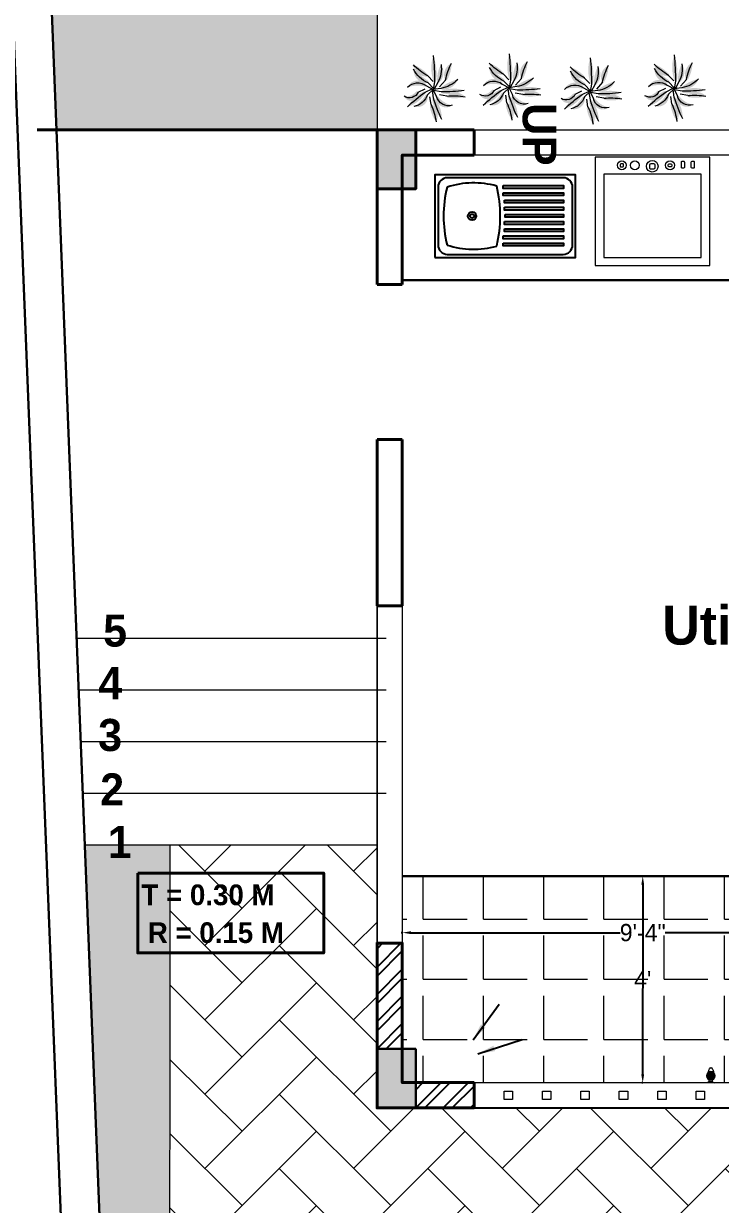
# Model space of a CAD drawing. Header units: feet. Extents: x 3576 to 8206, y -9151 to -6616.
# Drawn here: x 4944.6 to 5106.2, y -8695.8 to -8421.8 of the extents above; entities that cross this region are included whole.
import ezdxf

# ---------------------------------------------------------------- set-up
doc = ezdxf.new("R2010")
doc.units = ezdxf.units.FT
doc.header["$PDMODE"] = 2
doc.layers.get('0').update_dxf_attribs({"linetype": 'CONTINUOUS', "lineweight": 40})
doc.layers.get('Defpoints').update_dxf_attribs({"color": 90, "linetype": 'CONTINUOUS'})
for name, color, linetype, lineweight in [('A-GFLR-DIMS', 30, 'CONTINUOUS', 0), ('A-GFLR-MBND', 12, 'CONTINUOUS', 5), ('COLUMN', 254, 'CONTINUOUS', 30), ('FURNITURE', 14, 'CONTINUOUS', 0), ('GRANITE', 47, 'CONTINUOUS', 5), ('H2', 7, 'CONTINUOUS', 5), ('Landscape', 114, 'CONTINUOUS', 5), ('SANITARY WARE', 253, 'CONTINUOUS', 20), ('SHRUBBS', 212, 'CONTINUOUS', 30), ('STAIR', 184, 'CONTINUOUS', 9), ('text', 47, 'CONTINUOUS', 25), ('Wall1', 7, 'CONTINUOUS', 40), ('WINDOW', 180, 'CONTINUOUS', 9)]:
    doc.layers.add(name, color=color, linetype=linetype, lineweight=lineweight)
doc.layers.add('h12', color=7, linetype='CONTINUOUS', lineweight=5, true_color=0x81cdee)
doc.layers.add('WALL', color=7, linetype='CONTINUOUS', lineweight=40, true_color=0x0b0b0a)
doc.layers.add('sanitary', color=252, linetype='CONTINUOUS')
doc.layers.add('WILD TREE', color=42, linetype='CONTINUOUS')
doc.styles.add('ROMANS', font='sanss___.ttf')
doc.styles.get("Standard").update_dxf_attribs({"font": 'GOTHIC.TTF'})
doc.dimstyles.new('dinesh', dxfattribs={"dimtxt": 4, "dimasz": 2, "dimexe": 0.2, "dimexo": 0.1, "dimgap": 0, "dimtad": 0, "dimtih": 1, "dimtoh": 1, "dimdec": 0, "dimzin": 0, "dimdsep": 46, "dimlunit": 4, "dimtxsty": 'Standard', "dimcen": 0, "dimclrd": 251, "dimclre": 251, "dimclrt": 256, "dimadec": 0, "dimazin": 0, "dimtfac": 0.5, "dimtdec": 0, "dimtofl": 0, "dimtmove": 0, "dimatfit": 2, "dimfxl": 0, "dimtolj": 1, "dimtzin": 0, "dimarcsym": 0})
doc.dimstyles.new('feet', dxfattribs={"dimscale": 0.8, "dimtxt": 6, "dimasz": 0.1, "dimexe": 2.1, "dimexo": 1, "dimgap": 0.25, "dimtad": 1, "dimdec": 0, "dimrnd": 0.05, "dimzin": 1, "dimdsep": 46, "dimlunit": 4, "dimtxsty": 'ROMANS', "dimcen": 0.18, "dimclrd": 205, "dimclre": 195, "dimclrt": 195, "dimadec": 0, "dimazin": 0, "dimtfac": 1, "dimtdec": 0, "dimtofl": 0, "dimtmove": 1, "dimatfit": 3, "dimfxl": 0, "dimarcsym": 0})

# ---------------------------------------------------------------- blocks, each defined once
blk = doc.blocks.new('A$C31557AA3')
at = {"layer": 'SHRUBBS', "lineweight": 5}
h = blk.add_hatch(color=36, dxfattribs=at)
h.dxf.hatch_style = 1
h.set_gradient(color1=(122, 60, 31), color2=(76, 76, 0), tint=0.6800000071525574)
edge = h.paths.add_edge_path()
edge.add_arc((0.579141562777238, 0.4779328771519147), 0.1851927739534588, 109.2945789499972, 183.9523917202077)
edge.add_arc((0.4116897058436564, 0.4639838981329662), 0.0173409412106253, 176.0846161663011, 260.555518417618)
edge.add_arc((0.4105045129628877, 0.4666428292855757), 0.0198344305652022, 265.1982268544253, 344.0651575452608)
edge.add_line((0.4295767962683783, 0.4611974050264111), (0.4328475013842025, 0.4650974160608712))
edge.add_arc((-0.0261070408167825, 0.7863784860746251), 0.5602328067474116, -34.99310021363153, -13.8021519127164)
edge = h.paths.add_edge_path()
edge.add_arc((0.3115833796026663, 0.5380007640156351), 0.0169902764618922, -166.99833121277027, -19.47800631802221, ccw=False)
edge.add_line((0.2950286741512116, 0.5341783012407575), (0.2944709172417674, 0.5373613560875583))
edge.add_arc((0.7327996943625692, 0.612527964925846), 0.4447270353109417, 163.0809589643165, 189.7306937520154, ccw=False)
edge.add_line((0.3073218137776337, 0.7419524953264159), (0.3094791071760028, 0.7399403877793418))
edge.add_arc((0.2010824974105958, 0.6258848324578992), 0.1573483228646495, -36.47962892474982, 46.4572291639405, ccw=False)
at = {"layer": 'SHRUBBS', "lineweight": 13}
h = blk.add_hatch(color=22, dxfattribs=at)
h.dxf.hatch_style = 1
h.set_gradient(color1=(192, 59, 22), color2=(238, 137, 109), one_color=1, tint=0.6800000071525574)
edge = h.paths.add_edge_path()
edge.add_arc((0.0136466559874577, 0.6020042794162066), 0.3925036779477421, -20.72215900740838, 19.4839345886391, ccw=False)
edge.add_arc((0.3643894999424617, 0.4693145627380491), 0.0175008732945478, -91.99401629788042, -20.722159007510925, ccw=False)
edge.add_arc((0.3643552379570565, 0.4683304812386952), 0.0165161955396416, 191.7575161255985, 268.00598370211685, ccw=False)
edge.add_line((0.3481855728433629, 0.464964973072796), (0.3468232670998645, 0.4730006411933802))
edge.add_arc((0.7859565930542091, 0.5433146367576285), 0.4447270353103347, 154.7642914597134, 189.0969765240837, ccw=False)
at = {"layer": 'SHRUBBS', "lineweight": 5}
h = blk.add_hatch(color=24, dxfattribs=at)
h.dxf.hatch_style = 1
h.set_gradient(color1=(170, 46, 24), color2=(76, 76, 0), rotation=74.99999999999999, tint=0.6800000071525574)
h.paths.add_polyline_path([(0.2610028326082556, 0.3928971731344575, 0.0313224074340478), (0.2185707569888677, 0.4176584869613295, 0.1003299876653387)], flags=17)
edge = h.paths.add_edge_path()
edge.add_arc((0.2967812477036773, 0.4024010107205527), 0.0169902764597991, -112.99833155542018, 34.52199364849861, ccw=False)
edge.add_line((0.2901430732357539, 0.3867611854684867), (0.282506546250886, 0.3876659234284148))
edge.add_arc((0.3008654024437192, 0.5099448164789635), 0.1236494047150414, 142.3265140285391, 261.461434014105, ccw=False)
edge.add_line((0.2029961027155593, 0.5855144893452007), (0.2047552502629628, 0.5774235175910007))
edge.add_arc((0.4901908530126208, 0.6437199487614294), 0.2930336159948017, 193.075906881483, 232.2472982687204)
edge = h.paths.add_edge_path()
edge.add_arc((0.2775387453947928, 0.359681817978128), 0.0169902764597863, -94.99833155594507, 52.52199364834132, ccw=False)
edge.add_line((0.2760584381025524, 0.342756151536264), (0.2702259977259018, 0.3436000062108633))
edge.add_arc((0.3368221650082432, 0.7833125108416823), 0.4447270356357955, 226.7642914708024, 261.38778336047193, ccw=False)
edge.add_line((0.0321835723016477, 0.4593102514990335), (0.0342738033768626, 0.4593588291286892))
edge.add_arc((0.0423481023692318, 0.0669382093828119), 0.3925036778247499, 51.27784096535328, 91.17873007500259, ccw=False)
h = blk.add_hatch(color=52, dxfattribs=at)
h.dxf.hatch_style = 1
h.set_gradient(color1=(214, 214, 0), color2=(114, 153, 0), rotation=269.99999999999994, tint=0.6800000071525574)
edge = h.paths.add_edge_path()
edge.add_arc((0.5737896106027734, 0.6442614034521342), 0.1573483228630157, -108.47962890263119, -24.468562096676408, ccw=False)
edge.add_line((0.5239153113022041, 0.4950265248979237), (0.5227489311859871, 0.495096814286285))
edge.add_arc((0.5243535451457149, 0.5120111486986616), 0.0169902764713724, 121.0016684639736, 264.5807337431716, ccw=False)
edge.add_line((0.5156024817712535, 0.5265744032934097), (0.5206183247222782, 0.5292169239982627))
edge.add_arc((0.7253961247703842, 0.1344407994114647), 0.4447270353107626, 91.08095896306548, 117.41661874000559, ccw=False)
at = {"layer": 'SHRUBBS', "lineweight": 13}
h = blk.add_hatch(color=22, dxfattribs=at)
h.dxf.hatch_style = 1
h.set_gradient(color1=(192, 59, 22), color2=(238, 137, 109), one_color=1, tint=0.6800000071525574)
edge = h.paths.add_edge_path()
edge.add_arc((0.6033160772339273, 0.3080568656674245), 0.1717382616055714, 55.47516335396125, 132.7674658130364)
edge.add_arc((0.5030147715620786, 0.4164958714975456), 0.0240244507925832, 132.7674658129801, 182.9960336030007)
edge.add_arc((0.4925884353953053, 0.4159501741334566), 0.0135838439387727, 182.9960336028882, 280.2877910844639)
edge.add_line((0.4950144088474815, 0.4025847160806393), (0.5001000764733305, 0.4023759510864693))
edge.add_arc((0.5136554940287965, 0.7946454854214835), 0.3925036775783322, 268.020852455672, 298.4516715481307)
edge = h.paths.add_edge_path()
edge.add_arc((0.5049948428484186, 0.3736983278585626), 0.0169902764596091, 103.0016686934851, 189.6384661346254, ccw=False)
edge.add_line((0.5011723801011386, 0.3902530333141101), (0.5110515022180095, 0.3914655007020826))
edge.add_arc((0.5839756996354879, -0.2435706507465341), 0.6392095526630307, 69.39934495704102, 96.55084987394491, ccw=False)
edge.add_line((0.8088830829007918, 0.3547649751094184), (0.7956508867129628, 0.350805998899915))
edge.add_arc((0.658596491319031, 0.8329793720977534), 0.5012734474493717, -108.5253818962774, -74.13257184488191, ccw=False)
edge.add_arc((0.5044765900144625, 0.3730407651314636), 0.0161997765949089, 187.6454007284559, 251.474618103645, ccw=False)
edge.add_arc((0.4883318894532921, 0.3708735800865952), 8.97306790426e-05, 7.64540073175379, 192.8431350672432)
at = {"layer": 'SHRUBBS', "lineweight": 5}
h = blk.add_hatch(color=52, dxfattribs=at)
h.dxf.hatch_style = 1
h.set_gradient(color1=(214, 214, 0), color2=(114, 153, 0), rotation=89.99999999999996, tint=0.6800000071525574)
edge = h.paths.add_edge_path()
edge.add_arc((0.1952865735589455, 0.330514697737982), 0.0169902764597863, -90, 52.52199364834132, ccw=False)
edge.add_line((0.1952865735589455, 0.3135244212781743), (0.1855009758762378, 0.3148145277045842))
edge.add_arc((0.2545699930755632, 0.7541453902657054), 0.4447270353099622, 235.08095895885782, 261.0654249922602, ccw=False)
edge.add_line((5.42040937e-08, 0.3894862588037995), (0.005421113432277001, 0.3924185440076826))
edge.add_arc((0.0775572070999431, 0.2525797843657926), 0.1573483228630552, 35.520371079800725, 117.2870336174411, ccw=False)
h = blk.add_hatch(color=32, dxfattribs=at)
h.dxf.hatch_style = 1
h.set_gradient(color1=(183, 112, 31), color2=(114, 153, 0), rotation=134.99999999999994, tint=0.6800000071525574)
edge = h.paths.add_edge_path()
edge.add_arc((0.3196754922144009, 0.2745344055263956), 0.0169902764616699, -40.998331386390475, 106.5219936122142, ccw=False)
edge.add_line((0.3324985412461103, 0.2633881546870498), (0.3202080629342276, 0.2559361491459811))
edge.add_arc((0.5382236238809242, -0.0897723172832059), 0.4087115469077574, 122.2369303558512, 149.2091368645212)
edge.add_line((0.1871234269441686, 0.1194495273857967), (0.1846678678267892, 0.1277973257940062))
edge.add_arc((0.3109845950881436, 0.160419152959264), 0.1304611022244556, 88.30489722435192, 194.4804838987625, ccw=False)
edge = h.paths.add_edge_path()
edge.add_arc((0.3566798594764009, 0.1557931419332021), 0.0169902764631247, -22.998331491847694, 124.5219936404493, ccw=False)
edge.add_line((0.3723196847388408, 0.1491549674813655), (0.3685290897119273, 0.1460710412113428))
edge.add_arc((0.471346433526719, 0.0235650948579576), 0.1599347150591971, 130.0062157108557, 188.4730908819397)
edge.add_line((0.3131573781538179, -4.698774489e-07), (0.3092693441390395, 0.0016140130953204))
edge.add_arc((0.3449039692322628, 0.0819412466143206), 0.08787656655984899, 88.59993373863892, 246.0770533524228, ccw=False)
at = {"layer": 'SHRUBBS', "lineweight": 13}
h = blk.add_hatch(color=22, dxfattribs=at)
h.dxf.hatch_style = 1
h.set_gradient(color1=(192, 59, 22), color2=(238, 137, 109), one_color=1, tint=0.6800000071525574)
edge = h.paths.add_edge_path()
edge.add_arc((0.4483585709471926, 0.2567951719574353), 0.0169902764666922, 31.00166846180659, 178.5219936935231)
edge.add_line((0.4313739471510873, 0.2572334058207843), (0.433013164622281, 0.2498810142874674))
edge.add_arc((0.0305199788132029, 0.1640039888200704), 0.4115527039467282, -17.363422940706528, 12.044183470344876, ccw=False)
edge.add_line((0.4233186535384448, 0.0411836759237474), (0.4271101304162245, 0.0429447352545367))
edge.add_arc((0.3673014323839823, 0.1667480497858662), 0.1374930581857018, -64.21506815826233, 45.93642221150992)
edge = h.paths.add_edge_path()
edge.add_arc((0.7102392108008077, 0.2706050550957286), 0.1573483228630286, 180.634028951228, 264.6450957571964, ccw=False)
edge.add_line((0.5529005218038776, 0.2688638909661734), (0.5525850130310915, 0.2699889853568607))
edge.add_arc((0.569092294990668, 0.2740113151398305), 0.0169902764714342, 50.11532631791101, 193.6943915969288, ccw=False)
edge.add_line((0.5799872145644827, 0.287048577968136), (0.5841264588139837, 0.2831745292812968))
edge.add_arc((0.2781670787789778, -0.0395807862516904), 0.444727035310662, 20.19461681694679, 46.53027659388579, ccw=False)
at = {"layer": 'SHRUBBS', "lineweight": 5}
h = blk.add_hatch(color=22, dxfattribs=at)
h.dxf.hatch_style = 1
h.set_gradient(color1=(198, 62, 16), color2=(114, 153, 0), rotation=164.99999999999997, tint=0.6800000071525574)
edge = h.paths.add_edge_path()
edge.add_arc((0.4890357937997864, 0.2800452658189272), 0.0169902764598171, 49.00166838384447, 196.5219936374178)
edge.add_line((0.4727470349522777, 0.2752135136121865), (0.4728515264377508, 0.2684196487905694))
edge.add_arc((0.6308309886196639, 0.2742471517743752), 0.1580869073083283, 182.1125531289479, 216.7663757932914)
edge.add_arc((0.6308309886193797, 0.2742471517743468), 0.1580869073080549, 216.7663757933417, 242.3929153040779)
edge.add_arc((0.6308309887808149, 0.2742471520830918), 0.1580869076564862, 242.3929153040792, 274.6797549426552)
edge.add_line((0.6437287223648414, 0.1166872623878135), (0.630091170819469, 0.1310801372772232))
edge.add_arc((1.644924287870765, 1.078998480115585), 1.388681187369328, 214.478599328099, 223.0474095241305, ccw=False)
h = blk.add_hatch(color=20, dxfattribs=at)
h.dxf.hatch_style = 1
h.set_gradient(color1=(243, 80, 43), color2=(246, 127, 101), rotation=134.99999999999994, one_color=1, tint=0.6800000071525574)
edge = h.paths.add_edge_path()
edge.add_arc((0.3543575986366534, 0.2430327417938827), 0.0169902764597886, -22.998331555601112, 124.5219936486904, ccw=False)
edge.add_line((0.3699974238886909, 0.2363945673259025), (0.3679442888963251, 0.2322133973746929))
edge.add_arc((-0.0302195476253928, 0.4303237073624473), 0.444727034974409, -61.23570855855792, -26.45309048474428, ccw=False)
edge.add_line((0.1837864096099508, 0.0404729847712133), (0.1856472510569915, 0.0465667070395739))
edge.add_arc((0.5600954095842497, -0.0711096018828812), 0.3925036778249076, 123.27784100041609, 162.5538418235388, ccw=False)
at = {"layer": 'SHRUBBS', "color": 52, "lineweight": 13, "true_color": 0xd8c603}
for p, q in [((0.3143961894590177, 0.5214267436349475), (0.3310583872076904, 0.4292309329616728)), ((0.3675530881512827, 0.4522134154667016), (0.384215285899927, 0.3600176047724517)), ((0.4088683923272356, 0.4470556490686591), (0.3962250117756412, 0.3542233202517764)), ((0.5094599210991362, 0.5042143535921185), (0.4269253968292618, 0.4306024449183498)), ((0.2119186096995804, 0.3280681849275595), (0.3047509384955163, 0.3154248043549899)), ((0.2941707815354562, 0.3572353051467587), (0.3870031103313636, 0.3445919245951643)), ((0.3118432400150937, 0.3949346569650629), (0.3962250117756412, 0.3542233202517764)), ((0.3314308282322145, 0.2865519812637842), (0.3962250117756412, 0.3542233202517764)), ((0.3618239524130615, 0.2580947341052706), (0.402535289105373, 0.3424765058657897)), ((0.4884208224489158, 0.3708855180213959), (0.3962250117756412, 0.3542233202517764)), ((0.4405617758337145, 0.2716887960028771), (0.3962250117756412, 0.3542233202517764)), ((0.4805590186741995, 0.411772544747663), (0.3980244944252718, 0.3674357806895614)), ((0.4770182180832025, 0.2918006018134633), (0.4093468790742349, 0.3565947853778368)), ((0.5607056260489574, 0.2875326815997141), (0.4930342870609651, 0.3523268651431124)), ((0.3641462132529227, 0.170855134269658), (0.4048575499662094, 0.2552369060302055))]:
    blk.add_line(p, q, dxfattribs=at)
for centre, radius, start, end in [((-0.4679225979900254, 0.606706625130471), 0.7869532027903953, 353.7788021114562, 9.895987881097843), ((2.204696740639291, 0.4875261231190394), 1.837483003246301, 172.3252505454634, 181.1011768119209), ((0.3480150833547952, 0.541966938144043), 0.1514162935791963, 163.2855850846461, 256.178961526799), ((0.7724435565209831, 0.3859860219717745), 0.3686684138535741, 133.6544040140556, 170.465050233142), ((0.3488161077474956, 1.274596666880397), 0.786953202790379, 281.7788021121113, 297.8959878816747), ((0.8282950105409836, 2.115374974003514), 1.837483003246361, 244.3252505455228, 253.1011768120599), ((0.6454281718361871, 0.11124904991172), 0.3427771996768856, 80.72900210783877, 118.7494604234067), ((-0.1109371776498165, -0.3896082630423052), 0.7869532027903811, 65.77880211160611, 81.89598788148295), ((0.7961728830271113, 0.4287284811381086), 0.3472879846787989, 203.2209285534538, 243.9627082511878), ((0.5036322999474409, -2.520038314109683), 2.890963851762693, 83.93896133858978, 90.3014764370095), ((-1.145212772338765, 1.309372098772313), 1.837483003246326, 316.3252505457846, 325.1011768114424), ((0.4108439302732167, 0.07210972962479902), 0.228674266282973, 110.3207980196044, 168.0523157941224), ((0.410595573162084, 0.0639569834531244), 0.1165536686809947, 113.4858991101693, 213.2804929652318), ((0.3000969527041377, 0.1662988780117303), 0.1756058124038795, 314.5631437668294, 36.88067794008187), ((1.243741076768742, 0.6783752540526679), 0.7869532027903438, 209.7788021115936, 225.895987881297)]:
    blk.add_arc(centre, radius, start, end, dxfattribs=at)
blk = doc.blocks.new('TAP')
h = blk.add_hatch()
h.set_pattern_fill('ANSI31', color=0, scale=0.25, angle=-90.00000000000001, style=0)
h.set_pattern_definition([(315, (-0.273875092248081, 9.080778394275633), (0.0220970869120796, 0.0220970869120796), [])])
h.paths.add_polyline_path([(3.912948516030518, 2.04037171883035, 1), (2.751221829274636, 2.04037171883035, 1)])
at = {"color": 0}
for p, q in [((4.229477889048616, 3.702356269982752), (2.332085172652576, 3.702356269982752)), ((2.957085172652576, 3.452356269982752), (2.332085172652576, 3.702356269982752)), ((2.853669523430444, 2.661045621042441), (2.721593708706945, 2.832394554643511)), ((2.940256885545896, 2.719038219941807), (2.832085172652576, 2.90639712261479)), ((3.707085172652576, 3.452356269982752), (2.957085172652576, 3.452356269982752)), ((2.957085172652576, 3.452356269982752), (2.957085172652576, 2.967396529717309)), ((3.147481548871065, 2.801974718033056), (3.096518178313484, 3.012229831508353)), ((3.250170755220462, 2.81973534033483), (3.227556709384924, 3.034893614198623)), ((3.473213217934783, 2.811215737515483), (3.512174321300213, 3.024022011637388)), ((3.574248371838157, 2.785673410273504), (3.641102167027524, 2.991428235125504)), ((3.707085172652576, 3.452356269982752), (4.229477889048614, 3.702356269982752)), ((3.707085172652576, 3.452356269982752), (3.707085172652576, 2.967396529717309)), ((3.774542565861167, 2.687170823269187), (3.89669141442721, 2.865732119957717)), ((3.856453771333069, 2.622742046908351), (4.001215779011435, 2.783516544307745)), ((2.550712020459226, 2.10015150922181), (2.334998977111247, 2.116654866778759)), ((2.565553374786505, 2.203303082195503), (2.353937571918771, 2.24828340964811)), ((2.565553374786504, 1.877440355465198), (2.353937571918771, 1.832460028012591)), ((2.593950647474863, 1.777170181888615), (2.390174456317863, 1.704508350101595)), ((2.642579910010057, 2.412796367713975), (2.452228759357443, 2.515611334164998)), ((2.698093686360316, 2.500993496015005), (2.523068178277629, 2.628156971122824)), ((2.698093686360316, 1.579749941645695), (2.523068178277629, 1.452586466537876)), ((2.764819439635371, 1.499698791403544), (2.608214855368975, 1.350435661100552)), ((2.7559262343507, 1.040371718830352), (2.7559262343507, 1.223034042092728)), ((2.940256885545896, 1.361705217718895), (2.832085172652576, 1.174346315045911)), ((3.033773630481953, 1.315714661929912), (2.951419008433803, 1.115659184353302)), ((3.19669635581965, 0.2023562699827526), (3.332085172652576, 0.2023562699827508)), ((3.250170755220462, 1.261008097325872), (3.227556709384924, 1.045849823462079)), ((3.467473989485502, 0.2023562699827526), (3.332085172652576, 0.2023562699827508)), ((3.354308597045118, 1.257030320897055), (3.360443799535594, 1.040773905566782)), ((3.574248371838158, 1.295070027387198), (3.641102167027525, 1.089315202535197)), ((3.671000931637339, 1.333792824000055), (3.764565126419271, 1.138728169754577)), ((3.856453771333067, 1.45800139075235), (4.001215779011433, 1.297226893352957)), ((3.908244110954453, 1.040371718830352), (3.908244110954453, 1.223034042092728)), ((3.929091652548083, 1.532729237086953), (4.093906740339654, 1.392584794752067)), ((3.999367010902557, 2.45128846788002), (4.183582959064694, 2.564729916759271)), ((4.047991076376953, 2.359113563150175), (4.245630630295178, 2.447108361906151)), ((4.047991076376953, 1.721629874510527), (4.245630630295176, 1.63363507575455)), ((4.083954529451292, 1.819441647054452), (4.29152248427527, 1.758449663882148)), ((4.108812364045333, 2.144354873518697), (4.323242800816982, 2.173061417494237)), ((4.115741746865936, 2.040371718830351), (4.332085172652576, 2.040371718830351))]:
    blk.add_line(p, q, dxfattribs=at)
for radius in [1, 0.6704503022824803, 0.580863343377941]:
    blk.add_circle((3.332085172652576, 2.04037171883035), radius, dxfattribs=at)
for centre, radius, start, end in [((2.951900405348343, 2.990299220221815), 0.2715107766301384, 267.5421631483702, 316.0828843481712), ((3.37113942849823, 3.062808748818188), 0.2715107766301384, 243.5421631483702, 292.0828843481712), ((3.78362561601563, 2.958529626380844), 0.2715107766301384, 219.5421631483702, 268.0828843481713), ((2.311166878346757, 1.972338259843596), 0.2715107766301384, 339.5421631483702, 28.08288434817122), ((2.371758201540156, 2.393464941285905), 0.2715107766301384, 315.5421631483702, 4.082884348171203), ((2.427101602990372, 1.562975181524663), 0.2715107766301384, 3.542163148370203, 52.08288434817124), ((2.598398782335538, 2.753538596814427), 0.2715107766301384, 291.5421631483702, 340.0828843481713), ((4.240396917555206, 1.286233805732183), 1.504693116575396, 189.4041157718065, 226.0818392410194), ((2.69951620834621, 1.236158301517274), 0.2715107766301384, 27.54216314837021, 76.08288434817125), ((3.081307734339248, 1.048397227412847), 0.2715107766301384, 51.54216314837019, 100.0828843481712), ((3.506460957658166, 1.03215755467985), 0.2715107766301384, 75.5421631483702, 124.0828843481712), ((2.423773427749947, 1.286233805732183), 1.504693116575396, 313.9181607589807, 350.5958842281935), ((3.901463023595344, 1.190247270266609), 0.2715107766301384, 99.54216314837014, 148.0828843481712), ((4.118036358759409, 2.695492660525292), 0.2715107766301384, 195.5421631483702, 244.0828843481712), ((4.198014486469127, 1.495331226148199), 0.2715107766301384, 123.5421631483701, 172.0828843481712), ((4.316549001282944, 2.319179332263774), 0.2715107766301384, 171.5421631483702, 220.0828843481712), ((4.34483890426318, 1.894657634751962), 0.2715107766301384, 147.5421631483702, 196.0828843481712)]:
    blk.add_arc(centre, radius, start, end, dxfattribs=at)
blk = doc.blocks.new('*D187')
at = {"layer": 'Defpoints', "color": 0, "lineweight": 40, "transparency": 16777216}
for p in [(5088.164662667136, -8619.601801346475), (5088.164662667136, -8667.601801346475), (5088.164662667136, -8667.601801346475)]:
    blk.add_point(p, dxfattribs=at)
at = {"layer": 'H2', "color": 251, "lineweight": -2, "transparency": 16777216}
for p, q in [((5088.164662667136, -8619.601801346475), (5087.964662667137, -8619.601801346475)), ((5088.164662667136, -8621.601801346475), (5088.164662667136, -8641.55149543213)), ((5088.164662667136, -8665.601801346475), (5088.164662667136, -8645.65210726082)), ((5088.164662667136, -8667.601801346475), (5087.964662667137, -8667.601801346475))]:
    blk.add_line(p, q, dxfattribs=at)
at = {"layer": 'H2', "color": 251, "lineweight": 40, "transparency": 16777216}
for points in [[(5087.831329333803, -8621.601801346475), (5088.497996000469, -8621.601801346475), (5088.164662667136, -8619.601801346475)], [(5087.831329333803, -8665.601801346475), (5088.497996000469, -8665.601801346475), (5088.164662667136, -8667.601801346475)]]:
    blk.add_solid(points, dxfattribs=at)
at = {"layer": 'H2', "transparency": 16777216, "insert": (5088.164662667137, -8643.601801346473), "char_height": 4, "attachment_point": 5}
blk.add_mtext("\\A1;4'", dxfattribs=at)
blk = doc.blocks.new('*D188')
at = {"layer": 'Defpoints', "color": 0, "lineweight": 40, "transparency": 16777216}
for p in [(5143.925532232387, -8632.728107787909), (5032.403793101937, -8646.471366563937), (5143.925532232387, -8646.471366563736)]:
    blk.add_point(p, dxfattribs=at)
at = {"layer": 'H2', "color": 251, "lineweight": -2, "transparency": 16777216}
for p, q in [((5032.403793101937, -8632.928107787908), (5032.403793101937, -8632.528107787908)), ((5034.403793101937, -8632.728107787909), (5082.94372452984, -8632.728107787909)), ((5141.925532232387, -8632.728107787909), (5093.385600804483, -8632.728107787909)), ((5143.925532232387, -8632.928107787908), (5143.925532232387, -8632.528107787908))]:
    blk.add_line(p, q, dxfattribs=at)
at = {"layer": 'H2', "color": 251, "lineweight": 40, "transparency": 16777216}
for points in [[(5034.403793101937, -8632.394774454575), (5034.403793101937, -8633.061441121243), (5032.403793101937, -8632.728107787909)], [(5141.925532232387, -8632.394774454575), (5141.925532232387, -8633.061441121243), (5143.925532232387, -8632.728107787909)]]:
    blk.add_solid(points, dxfattribs=at)
at = {"layer": 'H2', "transparency": 16777216, "insert": (5088.164662667162, -8632.728107787909), "char_height": 4, "attachment_point": 5}
blk.add_mtext('\\A1;9\'-4"', dxfattribs=at)
blk = doc.blocks.new('Ss1')
at = {"layer": 'sanitary', "lineweight": 25}
for points in [[(6.53599075035595, 4.077638541651481), (40.53599075035594, 4.077638541651481), (40.53599075035594, 24.07763854165148), (6.53599075035595, 24.07763854165148)], [(23.05974359465297, 21.43655531988706), (37.56784860024114, 21.43655531988706), (37.56784860024114, 20.75044557284569), (23.05974359465297, 20.75044557284569)], [(23.05974359465297, 19.69832567438595), (37.56784860024114, 19.69832567438595), (37.56784860024114, 19.01221592734458), (23.05974359465297, 19.01221592734458)], [(23.36125538296956, 17.96009602888485), (37.56784860024114, 17.96009602888485), (37.56784860024114, 17.27398628184348), (23.36125538296956, 17.27398628184348)], [(23.36125538296956, 16.22186638338374), (37.56784860024114, 16.22186638338374), (37.56784860024114, 15.53575663634237), (23.36125538296956, 15.53575663634237)], [(23.51201127712785, 14.48363673788263), (37.56784860024114, 14.48363673788263), (37.56784860024114, 13.79752699084126), (23.51201127712785, 13.79752699084126)], [(23.36125538296956, 12.74540709238152), (37.56784860024114, 12.74540709238152), (37.56784860024114, 12.05929734534015), (23.36125538296956, 12.05929734534015)], [(23.05974359465297, 9.268947801379312), (37.56784860024114, 9.268947801379312), (37.56784860024114, 8.582838054337941), (23.05974359465297, 8.582838054337941)], [(23.36125538296956, 11.00717744688042), (37.56784860024114, 11.00717744688042), (37.56784860024114, 10.32106769983905), (23.36125538296956, 10.32106769983905)], [(23.05974359465297, 7.530718155878204), (37.56784860024114, 7.530718155878204), (37.56784860024114, 6.844608408836832), (23.05974359465297, 6.844608408836832)]]:
    blk.add_lwpolyline(points, close=True, dxfattribs=at)
blk.add_lwpolyline([(9.535990750355946, 4.827638541651481), (37.53599075035596, 4.827638541651481, 0.4142135623730951), (39.78599075035596, 7.077638541651481), (39.78599075035596, 21.07763854165148, 0.4142135623730951), (37.53599075035596, 23.32763854165148), (9.535990750355946, 23.32763854165148, 0.4142135623730951), (7.28599075035595, 21.07763854165148), (7.28599075035595, 7.077638541651481, 0.4142135623730951)], format="xyb", close=True, dxfattribs=at)
blk.add_lwpolyline([(14.98936132426502, 22.07763854165148), (14.98936132426502, 22.07763854165148)], dxfattribs=at)
blk.add_lwpolyline([(8.53599075035595, 14.07763854165148), (8.53599075035595, 14.07763854165148, 0.4142135623730951)], format="xyb", dxfattribs=at)
for radius in [1, 0.5]:
    blk.add_circle((15.52944809604742, 14.07763854165148), radius, dxfattribs=at)
for centre, radius, start, end in [((38.18729878201668, 14.07763854165148), 29.55163880173462, 166.2979152677722, 193.702084732228), ((15.86266801676023, 1.56857993725659), 20.52764354273673, 74.13722244064877, 108.1250445845474), ((-8.208576133486645, 14.07763854165148), 30.55163880173462, 346.297915267772, 13.70208473222785), ((15.86266801676017, 26.58669714604602), 20.52764354273638, 251.8749554154524, 285.8627775593517)]:
    blk.add_arc(centre, radius, start, end, dxfattribs=at)

msp = doc.modelspace()

# ---------------------------------------------------------------- hatches: boundary and pattern name
at = {"layer": 'COLUMN'}
for points in [[(5035.534227884516, -8446.426623363881), (5026.534227884554, -8446.426623363881), (5026.534227884554, -8460.122275537577), (5035.534227884516, -8460.122275537577)], [(5035.534227884366, -8446.426623363881), (5026.534227884476, -8446.426623363881), (5026.534227884476, -8460.122275537577), (5035.534227884366, -8460.122275537577)], [(5035.534227884516, -8659.687492922541), (5026.534227884554, -8659.687492922541), (5026.534227884554, -8673.383145096275), (5035.534227884516, -8673.383145096275)]]:
    msp.add_hatch(color=256, dxfattribs=at).paths.add_polyline_path(points)
at = {"layer": 'COLUMN', "lineweight": 25}
h = msp.add_hatch(dxfattribs=at)
h.set_pattern_fill('ANSI32', color=32, scale=0.4695652173843619, style=0)
h.set_pattern_definition([(45, (5026.534227884554, -8659.687492922541), (-3.162611938242812, 3.162611938242812), []), (45, (5028.642636754116, -8659.687492922541), (-3.162611938242812, 3.162611938242812), [])])
h.paths.add_polyline_path([(5026.534227884554, -8635.035319009883), (5032.403793101897, -8635.035319009883), (5032.403793101897, -8659.687492922541), (5026.534227884554, -8659.687492922541)])
h = msp.add_hatch(dxfattribs=at)
h.set_pattern_fill('ANSI32', color=32, scale=0.4695652173843619, style=0)
h.set_pattern_definition([(45, (5035.534227884516, -8673.383145096275), (-3.162611938242812, 3.162611938242812), []), (45, (5037.642636754005, -8673.383145096275), (-3.162611938242812, 3.162611938242812), [])])
h.paths.add_polyline_path([(5143.925532231105, -8667.513579878738), (5127.295097448315, -8667.513582361396), (5127.295097448315, -8673.383145096275), (5143.925532231105, -8673.383145096239)])
h.paths.add_polyline_path([(5049.034227884235, -8667.513579878927), (5035.534227884516, -8667.513579878927), (5035.534227884516, -8673.383145096275), (5049.034227884235, -8673.383145096275)])
at = {"layer": 'h12'}
h = msp.add_hatch(dxfattribs=at)
h.set_pattern_fill('ANGLE', color=151, scale=2, style=0)
h.set_pattern_definition([(0, (-2255.091122990634, -5290.757915570772), (0, 13.97), [10.16, -3.81]), (90, (-2255.091122990634, -5290.757915570772), (-13.97, 9e-16), [10.16, -3.81])])
h.paths.add_polyline_path([(5032.403793101937, -8619.601801346475), (5143.925532232336, -8619.601801346475), (5143.925532232416, -8667.601801346475), (5035.534227884565, -8667.601801346475), (5035.534227884565, -8657.819192650877), (5032.403793101937, -8657.819192650877)])
at = {"layer": 'Landscape', "lineweight": 25}
h = msp.add_hatch(dxfattribs=at)
h.set_pattern_fill('GRASS', color=62, scale=0.2000000000029104, style=0)
h.set_pattern_definition([(90, (-2170.376280146857, -1033.585462439542), (-3.592100000052271, 3.592100000052271), [0.9525000000138608, -6.231700000090682]), (45, (-2170.376280146857, -1033.585462439542), (-3.592102448479932, 3.592102448479933), [0.9525000000138608, -4.127500000060062]), (135, (-2170.376280146857, -1033.585462439542), (-3.592102448479933, -3.592102448479932), [0.9525000000138608, -4.127500000060062])])
h.paths.add_polyline_path([(4978.521640816147, -8612.431978275366), (4958.769572207699, -8612.431978275366), (4966.852696814055, -8815.685820599003), (4974.882953257486, -8833.5472556614), (4993.049380710355, -8840.861405963191), (5362.575076875754, -8840.861405963191), (5362.581675072587, -8753.835233821745), (4978.510922036355, -8753.806114140112)])
h.paths.add_polyline_path([(4952.167768497357, -8446.426623200327), (4978.534227098882, -8446.426623200328), (4978.534226899604, -8446.42925154311), (5026.534227098867, -8446.42925154311), (5026.534227098867, -8286.657399592365), (4945.813949996596, -8286.65696893926)])
at = {"layer": 'Landscape', "lineweight": 15}
h = msp.add_hatch(dxfattribs=at)
h.set_pattern_fill('AR-HBONE', color=43, scale=0.1200000000017462, style=0)
h.set_pattern_definition([(45, (-2255.091123776356, -5290.757915571519), (1.7e-15, 17.24209175270368), [36.57600000053225, -12.19200000017742]), (135, (-2246.47008377623, -5282.136875571394), (1.7e-15, 17.24209175270368), [36.57600000053225, -12.19200000017742])])
h.paths.add_polyline_path([(5026.534227098869, -8612.431978275366), (4978.521640816141, -8612.431978275366), (4978.510922036346, -8753.80611414011), (5362.575076875754, -8753.835233321479), (5362.575076875754, -8840.861405963191), (6002.452367412864, -8840.861405963191), (6002.452367412864, -8794.296188580964), (5591.969009705766, -8794.29618858092), (5591.969009705766, -8696.949627434515), (5559.639875378055, -8696.949627434095), (5559.639875378055, -8676.210496999258), (5386.088794950517, -8676.21049699924), (5386.088794950517, -8696.94962743408), (5348.577705353046, -8696.949627434082), (5348.577705353046, -8673.471366564565), (5167.795096664016, -8673.471366564587), (5167.795096663996, -8685.21049699933), (5161.925531446645, -8685.21049699933), (5161.925531446645, -8673.471366564594), (5026.534227098867, -8673.471366564594)])

# ---------------------------------------------------------------- linework, layer by layer
for p, q in [((5026.537214185035, -8446.426623200327), (4947.675301861161, -8446.426623200327)), ((5032.403793101826, -8482.296188581153), (5026.534227884476, -8482.296188581153)), ((5032.403793101826, -8518.296188581153), (5026.534227884476, -8518.296188581153))]:
    msp.add_line(p, q)
at = {"color": 1, "linetype": 'ByBlock'}
msp.add_lwpolyline([(4971.034781308727, -8618.899032644567), (5014.165466861375, -8618.899032644567), (5014.165466861375, -8637.42155250747), (4971.034781308727, -8637.42155250747)], close=True, dxfattribs=at)
at = {"layer": 'A-GFLR-MBND', "color": 1, "lineweight": 30}
for points in [[(5035.534227884366, -8446.426623363881), (5026.534227884476, -8446.426623363881), (5026.534227884476, -8460.122275537577), (5035.534227884366, -8460.122275537577)], [(5035.534227884516, -8659.687492922541), (5026.534227884554, -8659.687492922541), (5026.534227884554, -8673.383145096275), (5035.534227884516, -8673.383145096275)]]:
    msp.add_lwpolyline(points, close=True, dxfattribs=at)
at = {"layer": 'COLUMN', "lineweight": 40}
for p, q in [((5026.534227884554, -8460.122275537577), (5026.534227884554, -8446.426623363881)), ((5026.534227884476, -8460.122275537577), (5026.534227884476, -8446.426623363881))]:
    msp.add_line(p, q, dxfattribs=at)
msp.add_lwpolyline([(5035.534227884516, -8446.426623363881), (5026.534227884554, -8446.426623363881), (5026.534227884554, -8460.122275537577), (5035.534227884516, -8460.122275537577)], close=True, dxfattribs=at)
at = {"layer": 'FURNITURE'}
for p, q in [((5077.109231912345, -8452.74734856214), (5077.109231912345, -8477.88522287373)), ((5103.731952413395, -8452.74734856214), (5077.109231912345, -8452.74734856214)), ((5103.731952413411, -8477.88522287373), (5103.731952413395, -8452.74734856214)), ((5101.731952413395, -8456.74734856214), (5079.109231912345, -8456.74734856214)), ((5079.109231912345, -8456.74734856214), (5079.109231912345, -8476.10232046791)), ((5101.731952413395, -8476.10232046791), (5101.731952413395, -8456.74734856214)), ((5079.109231912345, -8476.10232046791), (5101.731952413395, -8476.10232046791)), ((5077.109231912345, -8477.88522287373), (5103.731952413411, -8477.88522287373))]:
    msp.add_line(p, q, dxfattribs=at)
for points in [[(5083.53663455979, -8454.3364392215), (5083.112059020586, -8454.3364392215, 0.4142135623728953), (5082.921896731295, -8454.52660151079), (5082.921896731295, -8454.843083155001, 0.4142135623731362), (5083.112059020586, -8455.03324544429), (5083.53663455979, -8455.03324544429, 0.4142135623730951), (5083.726796849081, -8454.843083155001), (5083.726796849081, -8454.52660151079, 0.4142135623730951)], [(5090.745382342331, -8454.33267346401), (5090.037756443667, -8454.33267346401, 0.4142135623728953), (5089.720819294834, -8454.64961061283), (5089.720819294834, -8455.17708001985, 0.4142135623731362), (5090.037756443667, -8455.49401716867), (5090.745382342331, -8455.49401716867, 0.4142135623730951), (5091.06231949115, -8455.17708001985), (5091.06231949115, -8454.64961061283, 0.4142135623730951)], [(5094.269676118262, -8454.3364392215), (5094.694251657466, -8454.3364392215, -0.4142135623728953), (5094.884413946757, -8454.52660151079), (5094.884413946757, -8454.843083155001, -0.4142135623731362), (5094.694251657466, -8455.03324544429), (5094.269676118262, -8455.03324544429, -0.4142135623730951), (5094.079513828971, -8454.843083155001), (5094.079513828971, -8454.52660151079, -0.4142135623730951)], [(5097.121898775822, -8455.157233057611), (5097.121898775822, -8453.913419285751, -0.4142135623728953), (5097.312061065112, -8453.723256996462), (5097.628542709327, -8453.723256996462, -0.4142135623731362), (5097.818704998617, -8453.913419285751), (5097.818704998617, -8455.157233057611, -0.4142135623730951), (5097.628542709327, -8455.347395346902), (5097.312061065112, -8455.347395346902, -0.4142135623730951)], [(5099.419342759928, -8455.157233057611), (5099.419342759928, -8453.913419285751, -0.4142135623728953), (5099.609505049219, -8453.723256996462), (5099.925986693417, -8453.723256996462, -0.4142135623731362), (5100.116148982723, -8453.913419285751), (5100.116148982723, -8455.157233057611, -0.4142135623730951), (5099.925986693417, -8455.347395346902), (5099.609505049219, -8455.347395346902, -0.4142135623730951)]]:
    msp.add_lwpolyline(points, format="xyb", close=True, dxfattribs=at)
for centre, radius in [((5083.307496430982, -8454.6720149008), 1.022474984239129), ((5086.342370078683, -8454.6720149008), 1.022474984239129), ((5090.381181857071, -8454.90434777248), 1.340011966913095), ((5094.498814247072, -8454.6720149008), 1.022474984239129)]:
    msp.add_circle(centre, radius, dxfattribs=at)
at = {"layer": 'GRANITE', "lineweight": 30}
msp.add_line((5032.403793101826, -8481.36103600562), (5143.925532230922, -8481.36103600562), dxfattribs=at)
msp.add_lwpolyline([(5032.403793101937, -8619.601801346475), (5143.925532232336, -8619.601801346475), (5143.925532232416, -8667.601801346475), (5127.295097449424, -8667.601801346475)], dxfattribs=at)
at = {"layer": 'h12', "color": 62}
msp.add_line((5026.534227098867, -8446.426623363881), (4978.534227098867, -8446.426623363881), dxfattribs=at)
at = {"layer": 'STAIR', "color": 7}
for p, q in [((5026.534227884476, -8460.122275537577), (5032.403793101826, -8460.122275537577)), ((5028.675720826721, -8564.431978274784), (4956.86067849787, -8564.431978274784)), ((5028.675720826721, -8576.4319782749), (4957.337901925326, -8576.4319782749)), ((5028.675720826721, -8588.431978275075), (4957.815125352783, -8588.431978275075)), ((5028.675720826721, -8600.431978275192), (4958.292348780236, -8600.431978275134)), ((5026.534227098867, -8612.431978275366), (4958.769572207697, -8612.431978275366))]:
    msp.add_line(p, q, dxfattribs=at)
for points in [[(5096.969010492104, -8132.209232064325), (5026.534227098867, -8132.209232064307), (5026.537214185035, -8446.426623200327)], [(5026.534227098867, -8446.426623363881), (5026.534227098867, -8482.296188581153)], [(5026.534227098867, -8518.296188581153), (5026.534227098867, -8673.471366564594), (5161.925531446645, -8673.471366564594), (5161.925531446645, -8685.21049699933), (5168.586524626056, -8685.122275530854), (5168.577618950406, -8673.472133304456), (5348.577705353036, -8673.471366564565), (5348.577705353036, -8696.949627434082), (5386.088794950517, -8696.949627434082), (5386.088794950517, -8676.21049699924), (5559.639875378055, -8676.210496999258), (5559.639875378055, -8696.949627434095), (5591.969009705766, -8696.949627434515), (5591.969009705766, -8794.29618858092), (6002.452367412864, -8794.296188580964), (6002.452367412864, -8840.861405963191), (5362.575076875754, -8840.861405963191), (5362.575076875754, -8753.835233321479), (4978.510922036355, -8753.806114140112), (4978.521640816147, -8612.431978275366)]]:
    msp.add_lwpolyline(points, dxfattribs=at)
at = {"layer": 'Wall1', "color": 7, "lineweight": 30}
for p, q in [((4957.859805327066, -8816.043455473839), (4925.872978602615, -8011.720158217326)), ((4966.852696814055, -8815.685820599003), (4935.238623385826, -8020.735574411409))]:
    msp.add_line(p, q, dxfattribs=at)
at = {"layer": 'Wall1', "color": 7, "lineweight": 40}
for p, q in [((5049.034227884155, -8452.296188581153), (5049.034227884155, -8446.426623363881)), ((5032.403793101826, -8460.122275537577), (5026.534227884476, -8460.122275537577)), ((5026.534227884476, -8460.122275537577), (5026.534227884476, -8482.296188581153)), ((5032.403793101826, -8460.122275537577), (5032.403793101826, -8482.296188581153)), ((5026.534227884476, -8518.296188581153), (5026.534227884476, -8556.862670911396)), ((5032.403793101826, -8518.296188581153), (5032.403793101826, -8556.862670911396)), ((5032.403793101826, -8556.862670911396), (5026.534227884476, -8556.862670911396)), ((5032.403793101826, -8635.12354047545), (5026.534227884476, -8635.12354047545)), ((5049.034227884235, -8667.513579878927), (5049.034227884235, -8673.383145096275))]:
    msp.add_line(p, q, dxfattribs=at)
for points in [[(5049.034227884155, -8446.426623363881), (5026.534227884476, -8446.426623363881), (5026.534227884476, -8460.122275537577)], [(5049.034227884155, -8452.296188581153), (5032.403793101826, -8452.296188581153), (5032.403793101826, -8460.122275537577)], [(5026.534227884554, -8635.035319009883), (5026.534227884554, -8673.383145096275), (5049.034227884235, -8673.383145096275)], [(5032.403793101897, -8635.035319009883), (5032.403793101897, -8667.513579878927), (5049.034227884235, -8667.513579878927)]]:
    msp.add_lwpolyline(points, dxfattribs=at)
at = {"layer": 'WINDOW', "color": 5}
for points in [[(5049.034227884155, -8446.426623363881), (5127.295097448166, -8446.426623363881), (5127.295097448166, -8452.296188581153), (5049.034227884155, -8452.296188581153)], [(5026.534227884476, -8556.862670911396), (5032.403793101826, -8556.862670911396), (5032.403793101826, -8635.12354047545), (5026.534227884476, -8635.12354047545)], [(5049.034227884235, -8667.513579878927), (5127.295097448315, -8667.513579878738), (5127.295097448315, -8673.383145096275), (5049.034227884235, -8673.383145096275)]]:
    msp.add_lwpolyline(points, close=True, dxfattribs=at)
at = {"layer": 'WINDOW', "color": 7}
for points in [[(5055.990888008654, -8669.471909226646), (5057.947409747766, -8669.471909226646), (5057.947409747766, -8671.434863349252), (5055.990888008654, -8671.434863349252), (5055.990888008654, -8669.478341610138)], [(5064.903795311438, -8669.471909226646), (5066.860317050475, -8669.471909226646), (5066.860317050475, -8671.434863349252), (5064.903795311438, -8671.434863349252), (5064.903795311438, -8669.478341610138)], [(5073.816839894486, -8669.471909226646), (5075.773361633595, -8669.471909226646), (5075.773361633595, -8671.434863349252), (5073.816839894486, -8671.434863349252), (5073.816839894486, -8669.478341610138)], [(5082.729884477604, -8669.471909226646), (5084.686406216725, -8669.471909226646), (5084.686406216725, -8671.434863349252), (5082.729884477604, -8671.434863349252), (5082.729884477604, -8669.478341610138)], [(5091.642929060726, -8669.471909226646), (5093.599450799845, -8669.471909226646), (5093.599450799845, -8671.434863349252), (5091.642929060726, -8671.434863349252), (5091.642929060726, -8669.478341610138)], [(5100.555973643854, -8669.471909226646), (5102.512495382966, -8669.471909226646), (5102.512495382966, -8671.434863349252), (5100.555973643854, -8671.434863349252), (5100.555973643854, -8669.478341610138)]]:
    msp.add_lwpolyline(points, dxfattribs=at)

# ---------------------------------------------------------------- block references
at = {"layer": 'FURNITURE', "xscale": -1, "rotation": 180}
msp.add_blockref('TAP', (5100.643550328546, -8663.899445076491), dxfattribs=at)
at = {"layer": 'SANITARY WARE', "xscale": 0.9599936835002154, "yscale": 0.9599936835002154, "zscale": 0.9599936835002154}
msp.add_blockref('Ss1', (5033.686574542783, -8479.966106510741), dxfattribs=at)
at = {"layer": 'WILD TREE', "linetype": 'ByBlock', "lineweight": -2, "xscale": -19.05353317200024, "yscale": 19.05353317200024, "zscale": 19.05353317163195, "rotation": 270}
for p in [(5032.810498907605, -8444.619286869061), (5050.414318905904, -8444.215546139152), (5069.210982771287, -8445.1188532647), (5088.680799492476, -8444.482658328598)]:
    msp.add_blockref('A$C31557AA3', p, dxfattribs=at)

# ---------------------------------------------------------------- texts
at = {"layer": 'text', "color": 7, "ltscale": 0.2, "insert": (5060.215866987304, -8440.217076285317), "char_height": 19.56521739101507, "width": 392.4414113627975, "attachment_point": 7, "rotation": 270}
msp.add_mtext('{\\fStylus BT|b1|i0|c0|p34;\\H0.4x;UP}', dxfattribs=at)
at = {"layer": 'text', "color": 7, "ltscale": 0.2, "width": 320.9298653016584, "attachment_point": 7}
for s, insert, char_height in [('{\\fStylus BT|b1|i0|c0|p34; \\H0.83333x;T = 0.30 M}', (4969.767620208308, -8626.422645196024), 5.760000000083819), ('{\\fStylus BT|b1|i0|c0|p34;R = 0.15 M}', (4973.372492634733, -8635.18728730575), 4.800000000069849)]:
    msp.add_mtext(s, dxfattribs=dict(at, insert=insert, char_height=char_height))
at = {"layer": 'WALL', "color": 5, "char_height": 7.442565365420183, "width": 245.6620046123139, "attachment_point": 1, "style": 'ROMANS'}
for s, insert in [('{\\fStylus BT|b1|i0|c0|p34;\\C7;5}', (4963.02432116928, -8558.900627133251)), ('{\\fStylus BT|b1|i0|c0|p34;\\C7;4}', (4961.934204929474, -8571.101235416303)), ('{\\fStylus BT|b1|i0|c0|p34;\\C7;3}', (4961.878950379375, -8583.127048457502)), ('{\\fStylus BT|b1|i0|c0|p34;\\C7;2}', (4962.333369817124, -8595.767364670068)), ('{\\fStylus BT|b1|i0|c0|p34;\\C7;1}', (4964.097360007658, -8607.971826329667))]:
    msp.add_mtext(s, dxfattribs=dict(at, insert=insert))
at = {"layer": 'Wall1', "color": 5, "insert": (5089.366817773068, -8556.887565226709), "char_height": 8.999999999866933, "width": 240.3215262441263, "attachment_point": 1, "style": 'ROMANS'}
msp.add_mtext('{\\fStylus BT|b1|i0|c0|p34;\\C7; Utility}', dxfattribs=at)

# ---------------------------------------------------------------- dimensions: what is measured, and where the dimension line sits
at = {"layer": 'H2', "color": 255}
dim = msp.add_linear_dim(base=(5088.164662667136, -8667.601801346475), p1=(5088.164662667136, -8619.601801346475), p2=(5088.164662667136, -8667.601801346475), angle=90, dimstyle='dinesh', dxfattribs=at)
dim.commit()
dim.dimension.update_dxf_attribs({"geometry": '*D187', "text_midpoint": (5088.164662667137, -8643.601801346473)})
dim = msp.add_linear_dim(base=(5143.925532232387, -8632.728107787909), p1=(5032.403793101937, -8646.471366563937), p2=(5143.925532232387, -8646.471366563736), dimstyle='dinesh', dxfattribs=at)
dim.commit()
dim.dimension.update_dxf_attribs({"geometry": '*D188', "text_midpoint": (5088.164662667162, -8632.728107787909)})

# ---------------------------------------------------------------- leaders
at = {"layer": 'A-GFLR-DIMS'}
for points in [[(5048.804635022175, -8657.598892747497), (5054.881080779446, -8649.309162417554)], [(5049.917970704854, -8660.816062544207), (5060.213096158776, -8657.472242582797)]]:
    msp.add_leader(points, dimstyle='feet', override={"dimasz": 5, "dimtad": 0}, dxfattribs=at)

doc.saveas('drawing.dxf')
